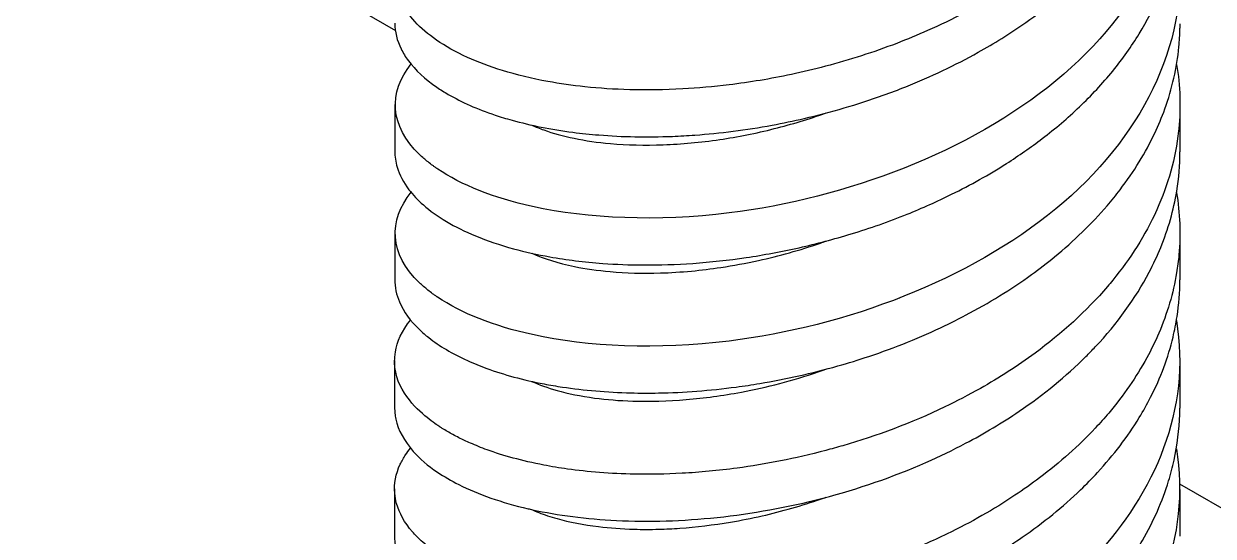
# Model space of a CAD drawing. Header units: millimetres. Extents: x 129 to 6329, y 33 to 3553.
# Drawn here: x 3509.82 to 3540.12, y 2448.18 to 2461.24 of the extents above; entities that cross this region are included whole.
import ezdxf

# ---------------------------------------------------------------- set-up
doc = ezdxf.new("R2010")
doc.units = ezdxf.units.MM
doc.layers.add('vistasIsometricas', color=255, linetype='Continuous')

msp = doc.modelspace()

# ---------------------------------------------------------------- linework, layer by layer
at = {"layer": 'vistasIsometricas', "extrusion": (1e-16, 0.816497, 0.57735)}
for p, q in [((3495.013, 2475.107), (3519.284, 2461.071)), ((3521.771, 2460.127), (3521.771, 2460.127)), ((3519.27, 2459.184), (3519.269, 2457.989)), ((3539.27, 2459.169), (3539.269, 2457.974)), ((3527.402, 2456.376), (3527.402, 2456.375)), ((3519.268, 2455.919), (3519.267, 2454.724)), ((3539.268, 2455.905), (3539.267, 2454.71)), ((3519.265, 2452.655), (3519.264, 2451.46)), ((3539.265, 2452.64), (3539.264, 2451.445)), ((3521.764, 2450.333), (3521.764, 2450.333)), ((3519.263, 2449.39), (3519.262, 2448.195)), ((3539.261, 2449.517), (3605.912, 2410.972)), ((3539.263, 2449.375), (3539.262, 2448.18))]:
    msp.add_line(p, q, dxfattribs=at)
at = {"layer": 'vistasIsometricas'}
for points, knots in [([(3539.191, 2469.998), (3539.243, 2469.687), (3539.272, 2469.375), (3539.282, 2468.679), (3539.253, 2468.297), (3539.159, 2467.75), (3539.123, 2467.583), (3538.948, 2466.893), (3538.748, 2466.379), (3538.39, 2465.701), (3538.288, 2465.525), (3537.873, 2464.867), (3537.508, 2464.402), (3536.953, 2463.816), (3536.809, 2463.673), (3536.205, 2463.105), (3535.701, 2462.705), (3534.994, 2462.227), (3534.828, 2462.12), (3534.086, 2461.664), (3533.477, 2461.345), (3532.583, 2460.95), (3532.32, 2460.842), (3531.462, 2460.513), (3530.856, 2460.318), (3529.952, 2460.08), (3529.662, 2460.01), (3528.84, 2459.835), (3528.309, 2459.747), (3527.386, 2459.634), (3526.992, 2459.599), (3526.143, 2459.552), (3525.691, 2459.546), (3524.86, 2459.569), (3524.48, 2459.594), (3523.787, 2459.667), (3523.472, 2459.713), (3522.757, 2459.844), (3522.37, 2459.938), (3521.69, 2460.147), (3521.392, 2460.26), (3520.824, 2460.518), (3520.56, 2460.666), (3519.9, 2461.122), (3519.596, 2461.454), (3519.308, 2462.047), (3519.257, 2462.299), (3519.282, 2462.625), (3519.294, 2462.699), (3519.369, 2463.016), (3519.492, 2463.254), (3519.679, 2463.483)], [0.175524, 0.175524, 0.175524, 0.175524, 0.237233, 0.237233, 0.312568, 0.312568, 0.345801, 0.345801, 0.450416, 0.450416, 0.487725, 0.487725, 0.591387, 0.591387, 0.625533, 0.625533, 0.729941, 0.729941, 0.760892, 0.760892, 0.866215, 0.866215, 0.909024, 0.909024, 1.004451, 1.004451, 1.049461, 1.049461, 1.131688, 1.131688, 1.193961, 1.193961, 1.268059, 1.268059, 1.334326, 1.334326, 1.393313, 1.393313, 1.473892, 1.473892, 1.54641, 1.54641, 1.625748, 1.625748, 1.774585, 1.774585, 1.879898, 1.879898, 1.911039, 1.911039, 2.013189, 2.013189, 2.013189, 2.013189]), ([(3519.272, 2461.253), (3519.271, 2461.033), (3519.325, 2460.812), (3519.481, 2460.496), (3519.542, 2460.396), (3519.791, 2460.059), (3520.035, 2459.832), (3520.432, 2459.559), (3520.529, 2459.499), (3520.972, 2459.242), (3521.371, 2459.065), (3521.962, 2458.867), (3522.106, 2458.823), (3522.73, 2458.65), (3523.25, 2458.546), (3524.023, 2458.446), (3524.244, 2458.423), (3525.066, 2458.357), (3525.694, 2458.344), (3526.532, 2458.378), (3526.723, 2458.389), (3527.558, 2458.45), (3528.216, 2458.533), (3529.151, 2458.706), (3529.424, 2458.763), (3530.378, 2458.984), (3531.053, 2459.182), (3531.905, 2459.487), (3532.095, 2459.559), (3532.924, 2459.891), (3533.543, 2460.184), (3534.333, 2460.625), (3534.533, 2460.742), (3535.292, 2461.216), (3535.818, 2461.6), (3536.458, 2462.151), (3536.613, 2462.292), (3537.207, 2462.866), (3537.601, 2463.32), (3538.054, 2463.962), (3538.164, 2464.13), (3538.562, 2464.791), (3538.795, 2465.298), (3539.018, 2465.985), (3539.066, 2466.157), (3539.219, 2466.806), (3539.276, 2467.287), (3539.276, 2467.768)], [19.219377, 19.219377, 19.219377, 19.219377, 19.311787, 19.311787, 19.355168, 19.355168, 19.460471, 19.460471, 19.49185, 19.49185, 19.59666, 19.59666, 19.629002, 19.629002, 19.732067, 19.732067, 19.771929, 19.771929, 19.87707, 19.87707, 19.907637, 19.907637, 20.010145, 20.010145, 20.052471, 20.052471, 20.157802, 20.157802, 20.188396, 20.188396, 20.292378, 20.292378, 20.328357, 20.328357, 20.432605, 20.432605, 20.467455, 20.467455, 20.571352, 20.571352, 20.607688, 20.607688, 20.712042, 20.712042, 20.746443, 20.746443, 20.841503, 20.841503, 20.841503, 20.841503]), ([(3539.188, 2466.733), (3539.212, 2466.596), (3539.23, 2466.459), (3539.244, 2466.321), (3539.479, 2463.977), (3538.292, 2461.586), (3536.108, 2459.785), (3533.915, 2457.975), (3530.761, 2456.784), (3527.79, 2456.419), (3525.951, 2456.193), (3524.194, 2456.27), (3522.779, 2456.582), (3521.783, 2456.801), (3520.957, 2457.135), (3520.362, 2457.537)], [0.65337236, 0.65337236, 0.65337236, 0.65337236, 0.65356639, 0.65356639, 0.65356639, 0.65686769, 0.65686769, 0.65686769, 0.6601845, 0.6601845, 0.6601845, 0.66223691, 0.66223691, 0.66223691, 0.663682, 0.663682, 0.663682, 0.663682]), ([(3519.269, 2457.989), (3519.269, 2457.853), (3519.289, 2457.717), (3519.388, 2457.388), (3519.488, 2457.196), (3519.73, 2456.877), (3519.854, 2456.747), (3520.167, 2456.473), (3520.364, 2456.331), (3520.809, 2456.068), (3521.054, 2455.946), (3521.621, 2455.711), (3521.946, 2455.601), (3522.588, 2455.426), (3522.896, 2455.357), (3523.644, 2455.223), (3524.094, 2455.167), (3524.902, 2455.108), (3525.25, 2455.094), (3526.015, 2455.091), (3526.436, 2455.104), (3527.309, 2455.166), (3527.761, 2455.215), (3528.667, 2455.348), (3529.119, 2455.432), (3530.014, 2455.633), (3530.456, 2455.75), (3531.377, 2456.03), (3531.854, 2456.198), (3532.707, 2456.542), (3533.085, 2456.711), (3533.939, 2457.132), (3534.405, 2457.394), (3535.166, 2457.88), (3535.471, 2458.092), (3536.097, 2458.571), (3536.412, 2458.84), (3537.014, 2459.413), (3537.298, 2459.718), (3537.808, 2460.342), (3538.034, 2460.66), (3538.432, 2461.31), (3538.603, 2461.641), (3538.901, 2462.343), (3539.023, 2462.714), (3539.184, 2463.408), (3539.233, 2463.729), (3539.268, 2464.202), (3539.274, 2464.353), (3539.274, 2464.503)], [1.378129, 1.378129, 1.378129, 1.378129, 1.435061, 1.435061, 1.517087, 1.517087, 1.576459, 1.576459, 1.646416, 1.646416, 1.71504, 1.71504, 1.790863, 1.790863, 1.853621, 1.853621, 1.936242, 1.936242, 1.995417, 1.995417, 2.063611, 2.063611, 2.134646, 2.134646, 2.204588, 2.204588, 2.273231, 2.273231, 2.349012, 2.349012, 2.411802, 2.411802, 2.494451, 2.494451, 2.553618, 2.553618, 2.621728, 2.621728, 2.692887, 2.692887, 2.762518, 2.762518, 2.831562, 2.831562, 2.906404, 2.906404, 2.969943, 2.969943, 2.999692, 2.999692, 2.999692, 2.999692]), ([(3539.186, 2463.469), (3539.209, 2463.331), (3539.228, 2463.194), (3539.241, 2463.056), (3539.477, 2460.712), (3538.289, 2458.322), (3536.106, 2456.52), (3533.912, 2454.71), (3530.759, 2453.52), (3527.787, 2453.154), (3525.948, 2452.928), (3524.191, 2453.005), (3522.777, 2453.317), (3521.781, 2453.536), (3520.955, 2453.87), (3520.36, 2454.272)], [0.65915272, 0.65915272, 0.65915272, 0.65915272, 0.65934675, 0.65934675, 0.65934675, 0.66264804, 0.66264804, 0.66264804, 0.66596485, 0.66596485, 0.66596485, 0.66801726, 0.66801726, 0.66801726, 0.66946234, 0.66946234, 0.66946234, 0.66946234]), ([(3519.267, 2454.724), (3519.267, 2454.626), (3519.277, 2454.528), (3519.318, 2454.336), (3519.348, 2454.243), (3519.493, 2453.904), (3519.666, 2453.665), (3519.975, 2453.372), (3520.051, 2453.306), (3520.403, 2453.029), (3520.733, 2452.833), (3521.273, 2452.587), (3521.438, 2452.52), (3522.049, 2452.297), (3522.538, 2452.163), (3523.225, 2452.032), (3523.381, 2452.005), (3524.087, 2451.899), (3524.671, 2451.848), (3525.515, 2451.827), (3525.751, 2451.826), (3526.632, 2451.843), (3527.294, 2451.893), (3528.167, 2452.009), (3528.367, 2452.039), (3529.23, 2452.183), (3529.894, 2452.332), (3530.819, 2452.594), (3531.084, 2452.676), (3532.012, 2452.987), (3532.661, 2453.248), (3533.462, 2453.632), (3533.637, 2453.72), (3534.404, 2454.124), (3534.965, 2454.47), (3535.689, 2454.993), (3535.884, 2455.144), (3536.57, 2455.706), (3537.02, 2456.142), (3537.529, 2456.737), (3537.639, 2456.873), (3538.096, 2457.473), (3538.391, 2457.953), (3538.722, 2458.653), (3538.808, 2458.86), (3539.071, 2459.588), (3539.192, 2460.117), (3539.258, 2460.805), (3539.267, 2460.96), (3539.271, 2461.156), (3539.272, 2461.198), (3539.272, 2461.239)], [17.597553, 17.597553, 17.597553, 17.597553, 17.638703, 17.638703, 17.678038, 17.678038, 17.783094, 17.783094, 17.81416, 17.81416, 17.916815, 17.916815, 17.958469, 17.958469, 18.063781, 18.063781, 18.093864, 18.093864, 18.197067, 18.197067, 18.23633, 18.23633, 18.341374, 18.341374, 18.37251, 18.37251, 18.475187, 18.475187, 18.516745, 18.516745, 18.622053, 18.622053, 18.652063, 18.652063, 18.755137, 18.755137, 18.794956, 18.794956, 18.90009, 18.90009, 18.930696, 18.930696, 19.033215, 19.033215, 19.075489, 19.075489, 19.180819, 19.180819, 19.211374, 19.211374, 19.219515, 19.219515, 19.219515, 19.219515]), ([(3520.362, 2457.537), (3520.359, 2457.539), (3520.351, 2457.544), (3520.346, 2457.548), (3520.341, 2457.551), (3520.335, 2457.555), (3520.33, 2457.559), (3520.319, 2457.566), (3520.308, 2457.574), (3520.298, 2457.581), (3520.277, 2457.596), (3520.256, 2457.611), (3520.236, 2457.626), (3520.195, 2457.656), (3520.155, 2457.686), (3520.117, 2457.717), (3520.04, 2457.778), (3519.969, 2457.84), (3519.903, 2457.903), (3519.131, 2458.638), (3519.108, 2459.487), (3519.687, 2460.214)], [0.663682001, 0.663682001, 0.663682001, 0.663682001, 0.663689447, 0.663689447, 0.663689447, 0.663696893, 0.663696893, 0.663696893, 0.663711786, 0.663711786, 0.663711786, 0.663741571, 0.663741571, 0.663741571, 0.663801142, 0.663801142, 0.663801142, 0.663920283, 0.663920283, 0.663920283, 0.665306859, 0.665306859, 0.665306859, 0.665306859]), ([(3539.184, 2460.204), (3539.276, 2459.652), (3539.293, 2459.104), (3539.24, 2458.569), (3539.238, 2458.549), (3539.236, 2458.529), (3539.234, 2458.509), (3539.159, 2457.813), (3538.967, 2457.139), (3538.68, 2456.501), (3538.677, 2456.495), (3538.675, 2456.49), (3538.672, 2456.484), (3538.386, 2455.852), (3538.006, 2455.256), (3537.556, 2454.705), (3537.512, 2454.651), (3537.467, 2454.597), (3537.421, 2454.543), (3536.885, 2453.914), (3536.258, 2453.347), (3535.578, 2452.846), (3535.133, 2452.518), (3534.666, 2452.218), (3534.185, 2451.947), (3533.887, 2451.779), (3533.583, 2451.621), (3533.277, 2451.474), (3532.42, 2451.064), (3531.543, 2450.738), (3530.684, 2450.487), (3530.537, 2450.445), (3530.391, 2450.404), (3530.246, 2450.365), (3529.468, 2450.159), (3528.709, 2450.013), (3527.988, 2449.916), (3527.503, 2449.851), (3527.034, 2449.808), (3526.587, 2449.783), (3526.167, 2449.76), (3525.766, 2449.754), (3525.386, 2449.761), (3524.757, 2449.772), (3524.185, 2449.82), (3523.67, 2449.892), (3523.459, 2449.922), (3523.257, 2449.956), (3523.065, 2449.993), (3522.505, 2450.1), (3522.028, 2450.236), (3521.623, 2450.382), (3521.47, 2450.438), (3521.327, 2450.495), (3521.195, 2450.553), (3521.092, 2450.598), (3520.995, 2450.644), (3520.903, 2450.69), (3520.799, 2450.743), (3520.701, 2450.796), (3520.61, 2450.849), (3520.565, 2450.875), (3520.521, 2450.902), (3520.479, 2450.928), (3520.457, 2450.942), (3520.434, 2450.957), (3520.413, 2450.971), (3520.398, 2450.981), (3520.383, 2450.99), (3520.369, 2451), (3520.365, 2451.002), (3520.358, 2451.007), (3520.357, 2451.008)], [0.66164138, 0.66164138, 0.66164138, 0.66164138, 0.66234788, 0.66234788, 0.66234788, 0.66237425, 0.66237425, 0.66237425, 0.66329343, 0.66329343, 0.66329343, 0.6633012, 0.6633012, 0.6633012, 0.6642126, 0.6642126, 0.6642126, 0.66430217, 0.66430217, 0.66430217, 0.66535875, 0.66535875, 0.66535875, 0.66605096, 0.66605096, 0.66605096, 0.66648139, 0.66648139, 0.66648139, 0.66768425, 0.66768425, 0.66768425, 0.66788931, 0.66788931, 0.66788931, 0.66898752, 0.66898752, 0.66898752, 0.66972766, 0.66972766, 0.66972766, 0.67042153, 0.67042153, 0.67042153, 0.67156601, 0.67156601, 0.67156601, 0.67203583, 0.67203583, 0.67203583, 0.67340437, 0.67340437, 0.67340437, 0.67392262, 0.67392262, 0.67392262, 0.67432354, 0.67432354, 0.67432354, 0.67478313, 0.67478313, 0.67478313, 0.67501292, 0.67501292, 0.67501292, 0.67513594, 0.67513594, 0.67513594, 0.67522059, 0.67522059, 0.67522059, 0.67524272, 0.67524272, 0.67524272, 0.67524272]), ([(3522.759, 2458.656), (3522.855, 2458.612), (3522.958, 2458.571), (3523.298, 2458.45), (3523.556, 2458.378), (3524.124, 2458.261), (3524.433, 2458.216), (3525.183, 2458.15), (3525.634, 2458.139), (3526.57, 2458.173), (3527.052, 2458.216), (3528.003, 2458.357), (3528.468, 2458.449), (3529.378, 2458.677), (3529.82, 2458.81), (3530.258, 2458.966)], [-27.3739639, -27.3739639, -27.3739639, -27.3739639, -27.343231, -27.343231, -27.2782622, -27.2782622, -27.2127741, -27.2127741, -27.1297195, -27.1297195, -27.0491787, -27.0491787, -26.9749785, -26.9749785, -26.904933, -26.904933, -26.904933, -26.904933]), ([(3520.357, 2449.813), (3520.521, 2449.701), (3520.703, 2449.595), (3520.901, 2449.496), (3521.395, 2449.247), (3521.992, 2449.037), (3522.669, 2448.881), (3522.704, 2448.873), (3522.739, 2448.865), (3522.774, 2448.857), (3523.424, 2448.714), (3524.147, 2448.619), (3524.917, 2448.582), (3525.325, 2448.562), (3525.748, 2448.558), (3526.179, 2448.571), (3526.605, 2448.584), (3527.04, 2448.613), (3527.48, 2448.66), (3528.367, 2448.754), (3529.276, 2448.917), (3530.173, 2449.151), (3531.071, 2449.385), (3531.957, 2449.69), (3532.8, 2450.061), (3533.145, 2450.212), (3533.482, 2450.375), (3533.81, 2450.548), (3534.285, 2450.798), (3534.741, 2451.071), (3535.171, 2451.363), (3535.797, 2451.789), (3536.37, 2452.257), (3536.874, 2452.759), (3536.955, 2452.84), (3537.035, 2452.922), (3537.113, 2453.005), (3537.672, 2453.6), (3538.135, 2454.24), (3538.484, 2454.907), (3538.594, 2455.116), (3538.693, 2455.328), (3538.78, 2455.542), (3538.971, 2456.01), (3539.108, 2456.489), (3539.187, 2456.972), (3539.241, 2457.305), (3539.269, 2457.639), (3539.269, 2457.974)], [0.322641563, 0.322641563, 0.322641563, 0.322641563, 0.323041066, 0.323041066, 0.323041066, 0.324035931, 0.324035931, 0.324035931, 0.324086648, 0.324086648, 0.324086648, 0.325030799, 0.325030799, 0.325030799, 0.325531734, 0.325531734, 0.325531734, 0.32602569, 0.32602569, 0.32602569, 0.327020553, 0.327020553, 0.327020553, 0.328015421, 0.328015421, 0.328015421, 0.328421906, 0.328421906, 0.328421906, 0.329010314, 0.329010314, 0.329010314, 0.329866992, 0.329866992, 0.329866992, 0.330005181, 0.330005181, 0.330005181, 0.331000051, 0.331000051, 0.331000051, 0.331312078, 0.331312078, 0.331312078, 0.331994942, 0.331994942, 0.331994942, 0.332465419, 0.332465419, 0.332465419, 0.332465419]), ([(3520.36, 2454.272), (3520.357, 2454.274), (3520.349, 2454.279), (3520.344, 2454.283), (3520.338, 2454.287), (3520.333, 2454.291), (3520.327, 2454.294), (3520.317, 2454.302), (3520.306, 2454.309), (3520.296, 2454.316), (3520.275, 2454.331), (3520.254, 2454.346), (3520.233, 2454.361), (3520.192, 2454.391), (3520.153, 2454.421), (3520.115, 2454.452), (3520.038, 2454.513), (3519.967, 2454.575), (3519.9, 2454.638), (3519.129, 2455.374), (3519.105, 2456.223), (3519.684, 2456.949)], [0.669462344, 0.669462344, 0.669462344, 0.669462344, 0.669469802, 0.669469802, 0.669469802, 0.66947726, 0.66947726, 0.66947726, 0.669492175, 0.669492175, 0.669492175, 0.669522006, 0.669522006, 0.669522006, 0.669581669, 0.669581669, 0.669581669, 0.669700994, 0.669700994, 0.669700994, 0.671089852, 0.671089852, 0.671089852, 0.671089852]), ([(3539.181, 2456.939), (3539.27, 2456.413), (3539.29, 2455.883), (3539.229, 2455.2), (3539.209, 2455.047), (3539.098, 2454.373), (3538.946, 2453.858), (3538.639, 2453.143), (3538.537, 2452.933), (3538.158, 2452.24), (3537.833, 2451.769), (3537.344, 2451.19), (3537.23, 2451.061), (3536.689, 2450.486), (3536.214, 2450.062), (3535.49, 2449.515), (3535.28, 2449.367), (3534.523, 2448.862), (3533.945, 2448.534), (3533.152, 2448.15), (3532.964, 2448.063), (3532.138, 2447.702), (3531.48, 2447.462), (3530.562, 2447.186), (3530.312, 2447.117), (3529.396, 2446.884), (3528.727, 2446.754), (3527.853, 2446.633), (3527.642, 2446.607), (3526.767, 2446.517), (3526.117, 2446.487), (3525.266, 2446.497), (3525.045, 2446.505), (3524.228, 2446.549), (3523.659, 2446.617), (3522.957, 2446.747), (3522.788, 2446.783), (3522.119, 2446.941), (3521.661, 2447.089), (3521.115, 2447.321), (3520.98, 2447.385), (3520.489, 2447.637), (3520.184, 2447.845), (3519.86, 2448.141), (3519.786, 2448.216), (3519.518, 2448.525), (3519.382, 2448.768), (3519.291, 2449.101), (3519.275, 2449.187), (3519.247, 2449.522), (3519.294, 2449.77), (3519.445, 2450.095), (3519.491, 2450.176), (3519.582, 2450.313), (3519.624, 2450.369), (3519.669, 2450.424)], [0.175664, 0.175664, 0.175664, 0.175664, 0.280192, 0.280192, 0.310413, 0.310413, 0.41379, 0.41379, 0.457208, 0.457208, 0.559474, 0.559474, 0.589067, 0.589067, 0.694337, 0.694337, 0.735361, 0.735361, 0.838157, 0.838157, 0.869684, 0.869684, 0.974654, 0.974654, 1.013529, 1.013529, 1.11682, 1.11682, 1.149858, 1.149858, 1.254516, 1.254516, 1.291993, 1.291993, 1.395614, 1.395614, 1.429639, 1.429639, 1.534075, 1.534075, 1.570718, 1.570718, 1.674537, 1.674537, 1.709164, 1.709164, 1.81346, 1.81346, 1.849617, 1.849617, 1.953552, 1.953552, 1.988537, 1.988537, 2.013398, 2.013398, 2.013398, 2.013398]), ([(3522.757, 2455.391), (3523.06, 2455.254), (3523.426, 2455.139), (3524.129, 2454.996), (3524.432, 2454.952), (3525.156, 2454.888), (3525.584, 2454.875), (3526.293, 2454.897), (3526.558, 2454.913), (3527.074, 2454.961), (3527.323, 2454.992), (3527.891, 2455.077), (3528.212, 2455.136), (3529.059, 2455.323), (3529.586, 2455.47), (3530.158, 2455.667), (3530.207, 2455.684), (3530.256, 2455.701)], [-26.7502755, -26.7502755, -26.7502755, -26.7502755, -26.6535072, -26.6535072, -26.5892382, -26.5892382, -26.5101242, -26.5101242, -26.4647387, -26.4647387, -26.4237588, -26.4237588, -26.3722825, -26.3722825, -26.2890105, -26.2890105, -26.2811924, -26.2811924, -26.2811924, -26.2811924]), ([(3519.262, 2448.195), (3519.262, 2448.134), (3519.266, 2448.072), (3519.307, 2447.763), (3519.408, 2447.517), (3519.632, 2447.2), (3519.697, 2447.12), (3519.98, 2446.813), (3520.255, 2446.597), (3520.704, 2446.332), (3520.826, 2446.267), (3521.328, 2446.021), (3521.758, 2445.859), (3522.399, 2445.68), (3522.567, 2445.638), (3523.25, 2445.486), (3523.803, 2445.402), (3524.591, 2445.335), (3524.796, 2445.322), (3525.613, 2445.287), (3526.249, 2445.296), (3527.125, 2445.36), (3527.348, 2445.381), (3528.235, 2445.479), (3528.908, 2445.591), (3529.81, 2445.795), (3530.041, 2445.852), (3530.941, 2446.092), (3531.602, 2446.309), (3532.461, 2446.651), (3532.676, 2446.741), (3533.513, 2447.116), (3534.114, 2447.431), (3534.874, 2447.902), (3535.065, 2448.026), (3535.79, 2448.528), (3536.288, 2448.931), (3536.886, 2449.505), (3537.03, 2449.652), (3537.579, 2450.248), (3537.936, 2450.716), (3538.337, 2451.374), (3538.434, 2451.546), (3538.778, 2452.22), (3538.969, 2452.734), (3539.135, 2453.43), (3539.169, 2453.604), (3539.243, 2454.088), (3539.267, 2454.399), (3539.267, 2454.71)], [15.975462, 15.975462, 15.975462, 15.975462, 16.001107, 16.001107, 16.105217, 16.105217, 16.140635, 16.140635, 16.244708, 16.244708, 16.280282, 16.280282, 16.384405, 16.384405, 16.419773, 16.419773, 16.523832, 16.523832, 16.559471, 16.559471, 16.663613, 16.663613, 16.698898, 16.698898, 16.80293, 16.80293, 16.83868, 16.83868, 16.942857, 16.942857, 16.977998, 16.977998, 17.081985, 17.081985, 17.117926, 17.117926, 17.222161, 17.222161, 17.257057, 17.257057, 17.360966, 17.360966, 17.397237, 17.397237, 17.501569, 17.501569, 17.536049, 17.536049, 17.597416, 17.597416, 17.597416, 17.597416]), ([(3520.357, 2451.008), (3520.28, 2451.06), (3520.14, 2451.156), (3519.972, 2451.306), (3519.639, 2451.603), (3519.16, 2452.132), (3519.284, 2452.88), (3519.326, 2453.133), (3519.445, 2453.413), (3519.676, 2453.696)], [0.675242718, 0.675242718, 0.675242718, 0.675242718, 0.677245375, 0.677245375, 0.677245375, 0.681224726, 0.681224726, 0.681224726, 0.682568546, 0.682568546, 0.682568546, 0.682568546]), ([(3539.179, 2453.675), (3539.556, 2451.421), (3538.627, 2449.284), (3537.1, 2447.661), (3535.259, 2445.705), (3532.642, 2444.483), (3530.317, 2443.856), (3527.682, 2443.146), (3525.431, 2443.144), (3523.874, 2443.336), (3522.59, 2443.494), (3521.734, 2443.782), (3521.161, 2444.037), (3520.791, 2444.201), (3520.536, 2444.354), (3520.353, 2444.478)], [0.67232562, 0.67232562, 0.67232562, 0.67232562, 0.67499561, 0.67499561, 0.67499561, 0.67821157, 0.67821157, 0.67821157, 0.68185809, 0.68185809, 0.68185809, 0.68486631, 0.68486631, 0.68486631, 0.68680335, 0.68680335, 0.68680335, 0.68680335]), ([(3522.755, 2452.127), (3522.946, 2452.04), (3523.162, 2451.962), (3523.689, 2451.814), (3524.008, 2451.749), (3524.663, 2451.661), (3524.99, 2451.635), (3525.765, 2451.611), (3526.221, 2451.623), (3527.149, 2451.7), (3527.619, 2451.763), (3528.744, 2451.976), (3529.402, 2452.146), (3530.121, 2452.39), (3530.187, 2452.413), (3530.253, 2452.436)], [-27.3709612, -27.3709612, -27.3709612, -27.3709612, -27.3099494, -27.3099494, -27.237105, -27.237105, -27.1728834, -27.1728834, -27.0929275, -27.0929275, -27.0163138, -27.0163138, -26.9124899, -26.9124899, -26.9019095, -26.9019095, -26.9019095, -26.9019095]), ([(3519.26, 2444.93), (3519.26, 2444.763), (3519.29, 2444.596), (3519.391, 2444.323), (3519.444, 2444.217), (3519.644, 2443.895), (3519.833, 2443.686), (3520.16, 2443.419), (3520.253, 2443.35), (3520.451, 2443.216), (3520.558, 2443.15), (3521.013, 2442.894), (3521.412, 2442.721), (3522.026, 2442.52), (3522.196, 2442.47), (3522.862, 2442.295), (3523.398, 2442.195), (3524.153, 2442.108), (3524.337, 2442.09), (3525.113, 2442.032), (3525.731, 2442.022), (3526.61, 2442.059), (3526.854, 2442.074), (3527.762, 2442.151), (3528.438, 2442.246), (3529.319, 2442.421), (3529.522, 2442.465), (3530.388, 2442.668), (3531.047, 2442.861), (3531.949, 2443.184), (3532.204, 2443.283), (3533.101, 2443.654), (3533.722, 2443.957), (3534.475, 2444.393), (3534.638, 2444.491), (3535.349, 2444.941), (3535.863, 2445.321), (3536.525, 2445.898), (3536.711, 2446.071), (3537.329, 2446.69), (3537.716, 2447.156), (3538.137, 2447.785), (3538.227, 2447.928), (3538.598, 2448.564), (3538.822, 2449.071), (3539.035, 2449.764), (3539.082, 2449.941), (3539.204, 2450.505), (3539.252, 2450.895), (3539.264, 2451.339), (3539.264, 2451.392), (3539.264, 2451.445)], [1.378459, 1.378459, 1.378459, 1.378459, 1.448566, 1.448566, 1.494097, 1.494097, 1.58836, 1.58836, 1.622099, 1.622099, 1.656082, 1.656082, 1.759693, 1.759693, 1.797224, 1.797224, 1.901899, 1.901899, 1.934872, 1.934872, 2.038145, 2.038145, 2.077108, 2.077108, 2.182098, 2.182098, 2.213534, 2.213534, 2.316304, 2.316304, 2.357451, 2.357451, 2.462734, 2.462734, 2.492425, 2.492425, 2.594895, 2.594895, 2.637386, 2.637386, 2.742717, 2.742717, 2.773433, 2.773433, 2.877571, 2.877571, 2.912885, 2.912885, 2.989885, 2.989885, 3.000381, 3.000381, 3.000381, 3.000381]), ([(3519.265, 2451.46), (3519.265, 2451.41), (3519.267, 2451.361), (3519.272, 2451.312), (3519.278, 2451.264), (3519.285, 2451.215), (3519.296, 2451.167), (3519.357, 2450.883), (3519.506, 2450.604), (3519.741, 2450.34), (3519.905, 2450.155), (3520.112, 2449.978), (3520.357, 2449.813)], [0.320904765, 0.320904765, 0.320904765, 0.320904765, 0.321051309, 0.321051309, 0.321051309, 0.321196472, 0.321196472, 0.321196472, 0.322046185, 0.322046185, 0.322046185, 0.322641562, 0.322641562, 0.322641562, 0.322641562]), ([(3539.177, 2450.41), (3539.553, 2448.159), (3538.627, 2446.023), (3537.101, 2444.4), (3535.263, 2442.445), (3532.646, 2441.221), (3530.321, 2440.593), (3527.684, 2439.881), (3525.431, 2439.879), (3523.872, 2440.071), (3522.595, 2440.228), (3521.74, 2440.515), (3521.166, 2440.769), (3520.794, 2440.934), (3520.536, 2441.088), (3520.35, 2441.214)], [0.67811914, 0.67811914, 0.67811914, 0.67811914, 0.68079018, 0.68079018, 0.68079018, 0.68400883, 0.68400883, 0.68400883, 0.68765846, 0.68765846, 0.68765846, 0.69064814, 0.69064814, 0.69064814, 0.69258371, 0.69258371, 0.69258371, 0.69258371]), ([(3522.752, 2448.862), (3522.811, 2448.835), (3522.873, 2448.809), (3523.08, 2448.728), (3523.235, 2448.676), (3523.717, 2448.541), (3524.072, 2448.471), (3524.745, 2448.39), (3525.046, 2448.367), (3525.569, 2448.353), (3525.782, 2448.353), (3526.174, 2448.364), (3526.35, 2448.372), (3526.949, 2448.415), (3527.382, 2448.466), (3528.089, 2448.585), (3528.356, 2448.638), (3529.127, 2448.814), (3529.633, 2448.958), (3530.173, 2449.145), (3530.212, 2449.158), (3530.251, 2449.172)], [-1.8486708, -1.8486708, -1.8486708, -1.8486708, -1.829776, -1.829776, -1.7875757, -1.7875757, -1.7073583, -1.7073583, -1.6488282, -1.6488282, -1.6103839, -1.6103839, -1.5799492, -1.5799492, -1.5085603, -1.5085603, -1.4658977, -1.4658977, -1.3859434, -1.3859434, -1.379792, -1.379792, -1.379792, -1.379792])]:
    msp.add_open_spline(points, degree=3, knots=knots, dxfattribs=at)
for points in [[(3532.135, 2460.771), (3532.135, 2460.771), (3532.135, 2460.771), (3532.135, 2460.771)], [(3539.054, 2460.802), (3539.054, 2460.802), (3539.054, 2460.802), (3539.054, 2460.802)], [(3522.151, 2460.006), (3522.151, 2460.006), (3522.151, 2460.006), (3522.151, 2460.006)], [(3535.454, 2459.281), (3535.454, 2459.281), (3535.454, 2459.281), (3535.454, 2459.282)], [(3539.051, 2457.537), (3539.051, 2457.537), (3539.051, 2457.537), (3539.051, 2457.537)], [(3532.131, 2454.242), (3532.131, 2454.242), (3532.131, 2454.242), (3532.131, 2454.242)], [(3539.049, 2454.273), (3539.049, 2454.273), (3539.049, 2454.273), (3539.049, 2454.272)], [(3522.146, 2453.477), (3522.146, 2453.477), (3522.146, 2453.477), (3522.146, 2453.477)], [(3535.449, 2452.752), (3535.449, 2452.752), (3535.449, 2452.752), (3535.449, 2452.752)], [(3532.13, 2450.978), (3532.129, 2450.978), (3532.129, 2450.978), (3532.129, 2450.977)], [(3539.047, 2451.008), (3539.047, 2451.008), (3539.047, 2451.008), (3539.047, 2451.008)], [(3530.736, 2450.502), (3530.736, 2450.502), (3530.736, 2450.503), (3530.736, 2450.503)], [(3522.144, 2450.213), (3522.144, 2450.213), (3522.144, 2450.213), (3522.144, 2450.213)]]:
    msp.add_open_spline(points, degree=3, dxfattribs=at)

doc.saveas('drawing.dxf')
